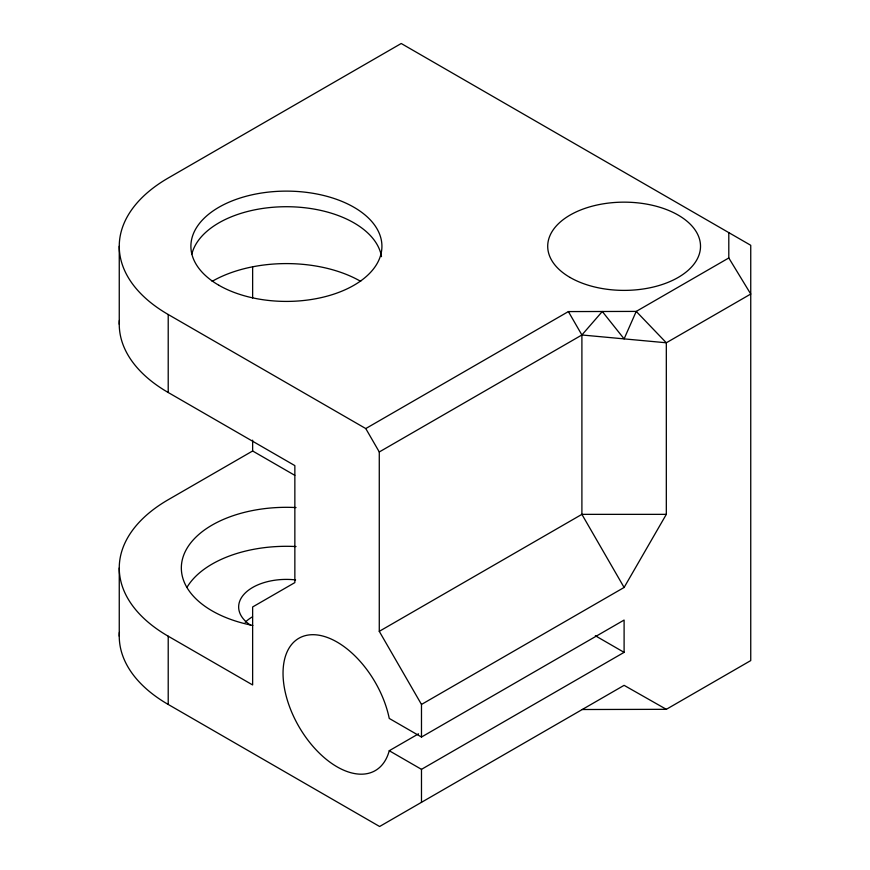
<?xml version="1.0" encoding="UTF-8"?>
<svg xmlns="http://www.w3.org/2000/svg" width="870" height="870" viewBox="0 0 870 870"><rect width="100%" height="100%" fill="white"/><g stroke="black" fill="none" stroke-linecap="round" stroke-linejoin="round"><path stroke-width="1.3" d="M421.482 737.042L624.105 620.06L624.105 652.359L421.482 769.341L389.249 750.723A76.408 44.12 60 0 1 306.077 737.662A76.408 44.12 60 0 1 306.077 635.448A76.408 44.12 60 0 1 389.249 718.435L421.482 737.042L421.482 704.45L624.105 587.467L666.322 514.355L666.322 342.78L636.231 311.406L568.382 311.58L365.77 428.562L168.214 314.505A167.149 96.505 0 0 1 168.214 178.024L401.222 43.5L750.745 245.296L750.745 660.58L666.322 709.322L582.237 709.518M421.482 704.45L379.276 631.337L379.276 451.965L581.899 334.983L602.301 311.493L624.105 338.876L636.231 311.406L728.799 257.966L728.799 232.616M294.799 475.335L252.637 450.986L168.214 499.728A167.149 96.505 0 0 0 168.214 636.209L168.214 704.45L379.614 826.5L624.105 685.342L666.322 709.322M379.276 631.337L581.899 514.355L666.322 514.355M389.249 750.723L418.535 733.823M568.382 311.58L581.899 334.983L666.322 342.78L750.745 294.038L728.799 257.966M595.33 635.742L624.105 652.359M119.386 320.475A167.149 96.505 0 0 0 168.214 392.5L294.854 465.613L294.854 582.596L252.637 606.966L252.637 684.951L168.214 636.209M624.105 587.467L581.899 514.355L581.899 334.983M365.77 428.562L379.276 451.965M421.482 769.341L421.482 802.325M252.637 266.851L252.637 297.986M252.637 440.155L252.637 450.986M168.214 314.505L168.214 392.5M119.255 246.264L119.255 324.26M119.255 567.969L119.255 636.209M212.117 281.358A105.063 60.661 0 0 1 360.702 281.358M191.868 254.018A95.515 55.147 0 0 1 288.699 206.734A95.515 55.147 0 0 1 381.495 256.639M250.593 625.204A47.763 27.568 0 0 1 244.981 593.253A47.763 27.568 0 0 1 295.582 579.909M245.199 622.278A47.763 27.568 0 0 1 252.528 616.776M252.811 625.443A105.063 60.661 0 0 1 183.613 555.408A105.063 60.661 0 0 1 296.028 507.569M187.028 587.283A105.063 60.661 0 0 1 296.028 546.556M168.214 704.45A167.149 96.505 0 0 1 119.386 632.425M218.87 285.262A95.515 55.147 0 0 0 378.667 260.543A95.515 55.147 0 0 0 261.685 192.999A95.515 55.147 0 0 0 218.87 285.262M570.078 277.465A76.408 44.12 0 0 0 697.914 257.683A76.408 44.12 0 0 0 604.335 203.656A76.408 44.12 0 0 0 570.078 277.465"/></g></svg>
